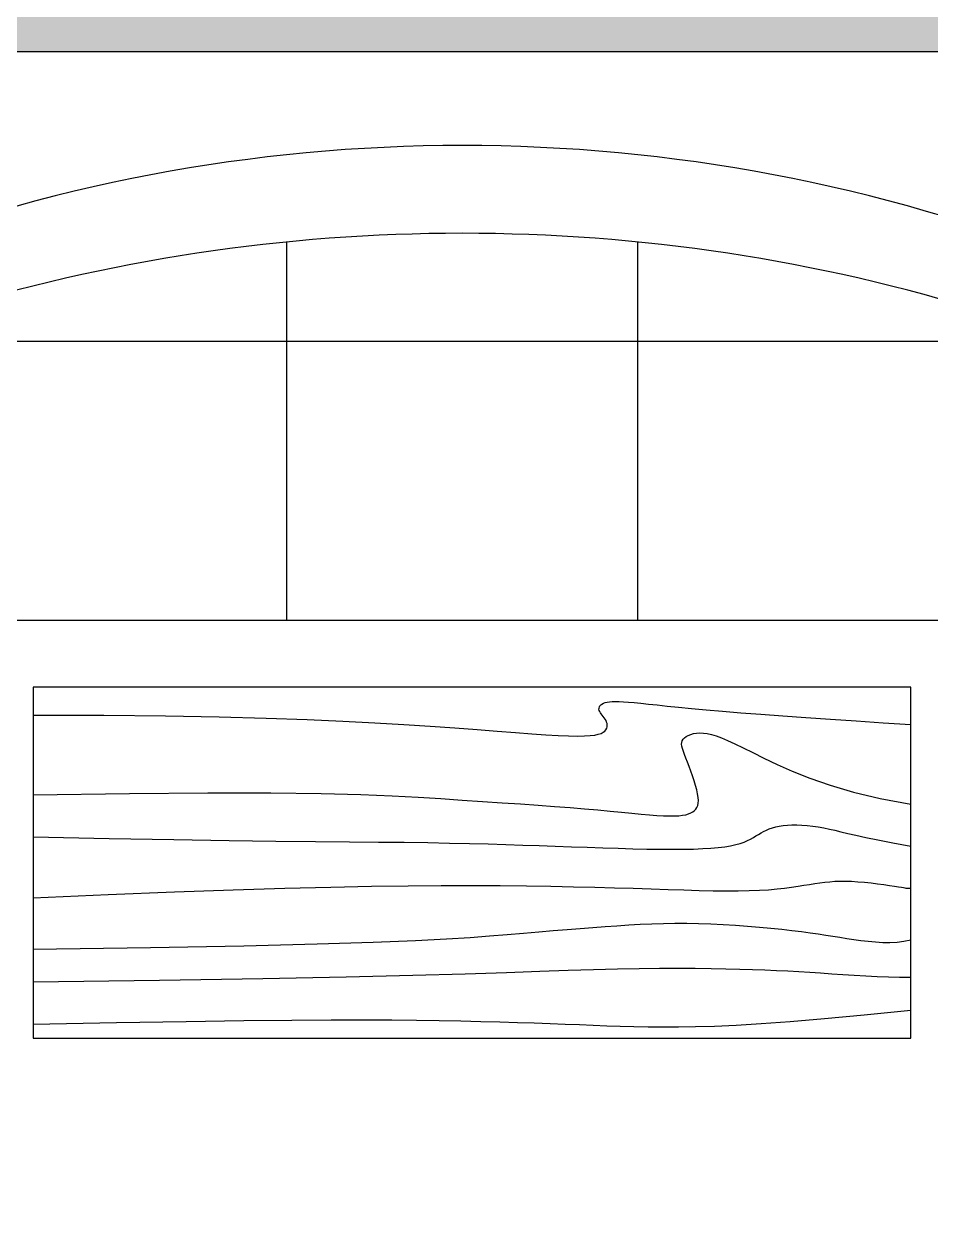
# Model space of a CAD drawing. Header units: inches. Extents: x -468 to 408, y -566 to 68.
# Drawn here: x -51.5 to 10.5, y -270.3 to -187.6 of the extents above; entities that cross this region are included whole.
import ezdxf

# ---------------------------------------------------------------- set-up
doc = ezdxf.new("R2010")
doc.units = ezdxf.units.IN
doc.header["$MEASUREMENT"] = 0
doc.layers.add('Objects', color=151, linetype='Continuous')
doc.layers.add('Offset', color=20, linetype='Continuous')

# ---------------------------------------------------------------- blocks, each defined once
blk = doc.blocks.new('Sofa - Roundback 7 ft.')
at = {"linetype": 'Continuous'}
for p, q in [((-12.00002, -32.4421), (-12.00003, -6.5971)), ((11.99997, -32.4421), (11.99998, -6.5971)), ((-36.000027, -34), (-36.000027, -11.4696)), ((35.99998, -34), (35.99998, -11.4696)), ((-35.999844, -13.3819), (35.9998, -13.3819)), ((-36.000027, -32.4421), (35.99998, -32.4421))]:
    blk.add_line(p, q, dxfattribs=at)
for points in [[(-36.000027, -34), (-42.000027, -34), (-42.000027, -8)], [(41.99998, -8), (41.99998, -34), (35.99998, -34)]]:
    blk.add_lwpolyline(points, dxfattribs=at)
for centre, radius, start, end in [((0, -114.25), 114.25, 68.43141, 111.5686), ((-0.00001, -127.1968), 121.1968, 72.72033, 107.2797)]:
    blk.add_arc(centre, radius, start, end, dxfattribs=at)
blk = doc.blocks.new('Table - Rectangular Woodgrain 60 x 30 in.')
at = {"linetype": 'Continuous'}
for p, q in [((0, 0), (0, -30)), ((60, 0), (0, 0)), ((60, -30), (60, 0)), ((0, -30), (60, -30))]:
    blk.add_line(p, q, dxfattribs=at)
for points in [[(0, -2.4), (4.8155, -2.418), (9.0302, -2.4688), (12.709, -2.5477), (15.9167, -2.65), (18.7181, -2.7711), (21.1781, -2.9063), (23.3616, -3.0508), (25.3333, -3.2), (27.1477, -3.3495), (28.8172, -3.4958), (30.3437, -3.636), (31.7291, -3.7667), (32.9756, -3.8849), (34.0849, -3.9875), (35.059, -4.0714), (35.9, -4.1334), (36.6114, -4.1711), (37.2041, -4.1854), (37.6906, -4.1779), (38.0833, -4.15), (38.3948, -4.1034), (38.6375, -4.0396), (38.8239, -3.9602), (38.9666, -3.8667), (39.0764, -3.7608), (39.1573, -3.6448), (39.2116, -3.521), (39.2416, -3.3917), (39.2498, -3.2593), (39.2385, -3.1261), (39.21, -2.9944), (39.1666, -2.8667), (39.111, -2.7447), (39.0468, -2.6281), (38.978, -2.5163), (38.9083, -2.4083), (38.8418, -2.3035), (38.7823, -2.201), (38.7337, -2.1001), (38.7, -2), (38.6844, -1.9003), (38.6875, -1.8021), (38.7094, -1.707), (38.75, -1.6167), (38.8094, -1.5326), (38.8875, -1.4563), (38.9844, -1.3893), (39.1, -1.3333), (39.2351, -1.2896), (39.3937, -1.2583), (39.5804, -1.2396), (39.8, -1.2333), (40.057, -1.2396), (40.3562, -1.2583), (40.7023, -1.2896), (41.1, -1.3333), (41.5547, -1.3895), (42.0755, -1.4573), (42.6721, -1.5361), (43.3542, -1.625), (44.1316, -1.7233), (45.014, -1.8302), (46.0114, -1.9449), (47.1333, -2.0667), (48.3862, -2.1947), (49.7625, -2.3281), (51.2513, -2.4663), (52.8416, -2.6083), (54.5226, -2.7535), (56.2833, -2.9011), (58.1127, -3.0501), (60, -3.2)], [(0, -9.2), (6.5759, -9.0858), (11.9385, -9.0365), (16.2527, -9.0418), (19.6833, -9.0917), (22.3952, -9.1759), (24.5531, -9.2844), (26.322, -9.4069), (27.8666, -9.5333), (29.3241, -9.6553), (30.7203, -9.7719), (32.0532, -9.8837), (33.3208, -9.9917), (34.5213, -10.0965), (35.6526, -10.199), (36.7128, -10.2999), (37.7, -10.4), (38.6129, -10.4996), (39.4531, -10.5969), (40.223, -10.6895), (40.925, -10.775), (41.5613, -10.8512), (42.1344, -10.9156), (42.6465, -10.966), (43.1, -11), (43.4976, -11.0158), (43.8437, -11.0136), (44.143, -10.9942), (44.4, -10.9583), (44.6195, -10.9069), (44.8062, -10.8406), (44.9648, -10.7603), (45.1, -10.6667), (45.2155, -10.5598), (45.3114, -10.4365), (45.3871, -10.2929), (45.4416, -10.125), (45.4743, -9.929), (45.4844, -9.7011), (45.4709, -9.4371), (45.4333, -9.1333), (45.3716, -8.7883), (45.2896, -8.4104), (45.1919, -8.0107), (45.0833, -7.6), (44.9685, -7.1893), (44.8521, -6.7896), (44.7388, -6.4117), (44.6333, -6.0667), (44.54, -5.7628), (44.4614, -5.4979), (44.4001, -5.2675), (44.3583, -5.0667), (44.3384, -4.8909), (44.3427, -4.7354), (44.3736, -4.5956), (44.4333, -4.4667), (44.5236, -4.3453), (44.6427, -4.2333), (44.7884, -4.1339), (44.9583, -4.05), (45.1501, -3.9849), (45.3614, -3.9417), (45.59, -3.9234), (45.8333, -3.9333), (46.0915, -3.9749), (46.3734, -4.0531), (46.6906, -4.1736), (47.0542, -4.3417), (47.4756, -4.5629), (47.9661, -4.8427), (48.5372, -5.1866), (49.2, -5.6), (49.9676, -6.0844), (50.8594, -6.625), (51.8965, -7.2031), (53.1, -7.8), (54.491, -8.3969), (56.0906, -8.975), (57.9199, -9.5156), (60, -10)], [(0, -12.8), (5.1847, -12.9322), (9.6213, -13.0323), (13.3963, -13.1059), (16.5958, -13.1583), (19.3063, -13.1952), (21.614, -13.2219), (23.6054, -13.2439), (25.3666, -13.2667), (26.9728, -13.2947), (28.4531, -13.3281), (29.8256, -13.3663), (31.1083, -13.4083), (32.3191, -13.4535), (33.476, -13.501), (34.597, -13.5501), (35.7, -13.6), (36.7984, -13.6497), (37.8875, -13.6979), (38.9578, -13.743), (40, -13.7833), (41.0047, -13.8174), (41.9625, -13.8438), (42.864, -13.8607), (43.7, -13.8667), (44.4631, -13.8604), (45.1552, -13.8417), (45.7801, -13.8104), (46.3416, -13.7667), (46.8439, -13.7104), (47.2906, -13.6417), (47.6858, -13.5604), (48.0333, -13.4667), (48.3375, -13.3608), (48.6042, -13.2448), (48.8396, -13.121), (49.05, -12.9917), (49.2417, -12.8593), (49.4208, -12.7261), (49.5937, -12.5944), (49.7667, -12.4667), (49.9452, -12.3451), (50.1323, -12.2313), (50.3303, -12.1268), (50.5416, -12.0333), (50.7686, -11.9524), (51.0135, -11.8854), (51.2788, -11.8341), (51.5666, -11.8), (51.8785, -11.7843), (52.2116, -11.7865), (52.562, -11.8059), (52.926, -11.8417), (53.2998, -11.8931), (53.6795, -11.9594), (54.0614, -12.0397), (54.4416, -12.1333), (54.8223, -12.2401), (55.2293, -12.3625), (55.6942, -12.5037), (56.2489, -12.6667), (56.9251, -12.8547), (57.7545, -13.0708), (58.7689, -13.3182), (60, -13.6)], [(0, -18), (5.124, -17.7273), (9.6609, -17.5057), (13.6705, -17.3303), (17.2125, -17.1958), (20.3467, -17.0973), (23.1328, -17.0297), (25.6307, -16.9878), (27.9, -16.9667), (29.9928, -16.9617), (31.9302, -16.9703), (33.7254, -16.9907), (35.3917, -17.0208), (36.9423, -17.0588), (38.3906, -17.1026), (39.7499, -17.1503), (41.0333, -17.2), (42.2519, -17.2496), (43.4073, -17.2969), (44.4986, -17.3395), (45.525, -17.375), (46.4858, -17.4012), (47.3802, -17.4156), (48.2074, -17.416), (48.9667, -17.4), (49.6583, -17.3662), (50.2872, -17.3167), (50.8595, -17.2547), (51.3812, -17.1833), (51.8584, -17.1057), (52.2971, -17.025), (52.7034, -16.9443), (53.0833, -16.8667), (53.443, -16.7951), (53.789, -16.7313), (54.128, -16.6768), (54.4666, -16.6334), (54.8115, -16.6024), (55.1693, -16.5854), (55.5465, -16.5841), (55.95, -16.6), (56.3828, -16.6337), (56.8346, -16.6823), (57.2915, -16.7418), (57.7396, -16.8084), (58.165, -16.878), (58.5539, -16.9469), (58.8924, -17.0111), (59.1666, -17.0667), (59.3679, -17.1107), (59.5078, -17.1438), (59.6032, -17.1675), (59.6708, -17.1833), (59.7275, -17.193), (59.7901, -17.1979), (59.8753, -17.1998), (60, -17.2)], [(0, -22.4), (8.0098, -22.2501), (14.4094, -22.1011), (19.4168, -21.9535), (23.25, -21.8083), (26.1269, -21.6663), (28.2656, -21.5281), (29.884, -21.3947), (31.2, -21.2667), (32.3967, -21.1448), (33.5172, -21.0292), (34.5697, -20.9198), (35.5625, -20.8167), (36.5037, -20.7198), (37.4015, -20.6292), (38.2642, -20.5448), (39.1, -20.4667), (39.9164, -20.3951), (40.7187, -20.3313), (41.5117, -20.2768), (42.3, -20.2333), (43.0883, -20.2024), (43.8812, -20.1854), (44.6836, -20.1841), (45.5, -20.2), (46.3328, -20.234), (47.1747, -20.2844), (48.0163, -20.3488), (48.8479, -20.425), (49.66, -20.5106), (50.4429, -20.6031), (51.1872, -20.7004), (51.8833, -20.8), (52.5246, -20.8999), (53.1166, -20.9995), (53.6681, -21.0983), (54.1875, -21.1958), (54.6834, -21.2919), (55.1646, -21.3859), (55.6394, -21.4777), (56.1167, -21.5667), (56.6028, -21.6515), (57.0961, -21.7266), (57.5929, -21.7852), (58.0896, -21.8208), (58.5823, -21.8268), (59.0674, -21.7964), (59.5412, -21.723), (60, -21.6)], [(0, -25.2), (8.6355, -25.0504), (15.7026, -24.9031), (21.4049, -24.7606), (25.9458, -24.625), (29.529, -24.4988), (32.3578, -24.3844), (34.6359, -24.284), (36.5667, -24.2), (38.3213, -24.1341), (39.9417, -24.0854), (41.437, -24.0523), (42.8167, -24.0333), (44.0901, -24.0268), (45.2667, -24.0313), (46.3557, -24.0451), (47.3667, -24.0667), (48.309, -24.0947), (49.1928, -24.1287), (50.0284, -24.168), (50.826, -24.2125), (51.5959, -24.2617), (52.3483, -24.3151), (53.0935, -24.3725), (53.8417, -24.4334), (54.6009, -24.497), (55.3699, -24.561), (56.1454, -24.6226), (56.9239, -24.6792), (57.7021, -24.7279), (58.4764, -24.7662), (59.2435, -24.7911), (60, -24.8)], [(0, -28.8), (5.6867, -28.6681), (10.45, -28.5698), (14.407, -28.5012), (17.675, -28.4584), (20.3711, -28.4374), (22.6125, -28.4344), (24.5164, -28.4455), (26.2, -28.4667), (27.762, -28.4947), (29.2276, -28.5281), (30.6033, -28.5663), (31.8958, -28.6084), (33.1118, -28.6535), (34.2578, -28.7011), (35.3405, -28.7501), (36.3666, -28.8), (37.3443, -28.8497), (38.288, -28.8974), (39.2137, -28.9412), (40.1375, -28.9792), (41.0753, -29.0093), (42.0432, -29.0297), (43.0572, -29.0384), (44.1333, -29.0333), (45.2936, -29.0114), (46.5843, -28.9641), (48.0579, -28.8816), (49.7666, -28.7542), (51.7629, -28.5721), (54.0989, -28.3255), (56.8272, -28.0048), (60, -27.6)]]:
    blk.add_lwpolyline(points, dxfattribs=at)

msp = doc.modelspace()

# ---------------------------------------------------------------- hatches: boundary and pattern name
at = {"layer": 'Offset'}
h = msp.add_hatch(color=256, dxfattribs=at)
h.dxf.hatch_style = 1
h.paths.add_polyline_path([(-92.1517, -189.51492), (37.84897, -189.51492), (37.84897, -206.56488), (41.26247, -209.97837), (46.21222, -205.02863), (44.84897, -203.66538), (44.84897, -182.51492), (18.84904, -182.51492), (18.84904, -177.26741), (11.84904, -177.26741), (11.84904, -182.51492), (-45.1517, -182.51492), (-45.1517, -154.53569), (-52.1517, -154.53569), (-52.1517, -182.51492), (-99.1517, -182.51492), (-99.1517, -273.92351), (-92.1517, -273.92351)])
h.paths.add_polyline_path([(44.84897, 17.46431), (-33.14836, 17.46431), (-33.14836, 10.46431), (37.84897, 10.46431), (37.84897, -117.53569), (-61.98935, -117.53569), (-61.98935, -124.53569), (-52.1517, -124.53569), (-45.1517, -124.53569), (11.84904, -124.53569), (11.84904, -150.26741), (18.84904, -150.26741), (18.84904, -124.53569), (44.84897, -124.53569)])
h.paths.add_polyline_path([(-99.98935, -117.53569), (-115.15103, -117.53569), (-115.15103, 10.46431), (-79.14836, 10.46431), (-79.14836, 17.46431), (-115.15103, 17.46431), (-122.15103, 17.46431), (-122.15103, 10.46431), (-122.15103, -124.53569), (-99.98935, -124.53569)])
h.paths.add_polyline_path([(-156.15103, 17.46431), (-163.15103, 17.46431), (-191.15103, 17.46431), (-191.15103, 45.46431), (-237.15103, 45.46431), (-237.15103, 17.46431), (-237.15103, 10.46431), (-230.15103, 10.46431), (-230.15103, 38.46431), (-198.15103, 38.46431), (-198.15103, 10.46431), (-163.15103, 10.46431), (-163.15103, -59.53569), (-156.15103, -59.53569), (-156.15103, 10.46431)])
h.paths.add_polyline_path([(-261.15103, 17.46431), (-275.15103, 17.46431), (-275.15103, 10.46431), (-275.15103, -30.53569), (-275.15103, -37.53569), (-275.15103, -59.53569), (-268.15103, -59.53569), (-268.15103, 10.46431), (-261.15103, 10.46431)])
h.paths.add_polyline_path([(-359.15103, -30.53569), (-366.15103, -30.53569), (-366.15103, -37.53569), (-359.15103, -37.53569)])
h.paths.add_polyline_path([(-313.15103, -97.53569), (-359.15103, -97.53569), (-366.15103, -97.53569), (-366.15103, -104.53569), (-366.15103, -113.23828), (-359.15103, -113.23828), (-359.15103, -104.53569), (-313.15103, -104.53569)])
h.paths.add_polyline_path([(-156.15103, -97.53569), (-163.15103, -97.53569), (-268.15103, -97.53569), (-275.15103, -97.53569), (-275.15103, -104.53569), (-216.15006, -104.53569), (-216.15006, -174.23828), (-209.15006, -174.23828), (-209.15006, -104.53569), (-163.15103, -104.53569), (-156.15103, -104.53569)])
h.paths.add_polyline_path([(44.84897, -314.53569), (44.83137, -300.42084), (46.23215, -299.02006), (41.2824, -294.07032), (37.84897, -297.50375), (37.84897, -314.53569), (-92.1517, -314.53569), (-92.1517, -311.92351), (-99.1517, -311.92351), (-99.1517, -314.53569), (-109.78633, -314.53569), (-109.78633, -321.53569), (44.84897, -321.53569)])
h.paths.add_polyline_path([(-147.78633, -314.53569), (-157.16135, -314.53569), (-157.24173, -260.29566), (-225.14998, -260.19514), (-225.14998, -267.20138), (-164.23138, -267.28597), (-164.16135, -314.53569), (-312.15115, -314.53569), (-312.15115, -309.13889), (-319.15115, -309.13889), (-319.15115, -314.53569), (-359.15103, -314.53569), (-359.15103, -309.13889), (-366.15103, -309.13889), (-366.15103, -321.53569), (-147.78633, -321.53569)])
h.paths.add_polyline_path([(-300.31671, -212.23828), (-359.15103, -212.23828), (-386.15103, -212.23828), (-386.15103, -166.23828), (-359.15103, -166.23828), (-359.15103, -159.23828), (-366.15103, -159.23828), (-393.15103, -159.23828), (-393.15103, -219.23828), (-366.15103, -219.23828), (-366.15103, -227.89983), (-359.15103, -227.89983), (-359.15103, -219.53569), (-359.15103, -219.23828), (-300.31671, -219.23828)])
h.paths.add_polyline_path([(-263.14998, -219.23828), (-209.15006, -219.23828), (-209.15006, -212.23828), (-216.15006, -212.23828), (-270.31671, -212.23828), (-270.31671, -219.23828), (-270.14998, -219.23828), (-270.14998, -260.13889), (-359.15103, -260.13889), (-359.15103, -254.89983), (-366.15103, -254.89983), (-366.15103, -267.13889), (-359.15103, -267.13889), (-319.15115, -267.13889), (-312.15115, -267.13889), (-270.15484, -267.13889), (-263.14998, -267.14861), (-263.14998, -260.13889)])

# ---------------------------------------------------------------- linework, layer by layer
msp.add_line((-92.1517, -189.51492), (-45.1517, -189.51492))
msp.add_lwpolyline([(-92.1517, -275.92351), (-92.1517, -189.51492), (37.84897, -189.51492)])

# ---------------------------------------------------------------- block references
at = {"layer": 'Objects'}
msp.add_blockref('Sofa - Roundback 7 ft.', (-21.57228, -195.93842), dxfattribs=at)
at = {"layer": 'Objects', "yscale": 0.8}
msp.add_blockref('Table - Rectangular Woodgrain 60 x 30 in.', (-50.90646, -232.95095), dxfattribs=at)

doc.saveas('drawing.dxf')
